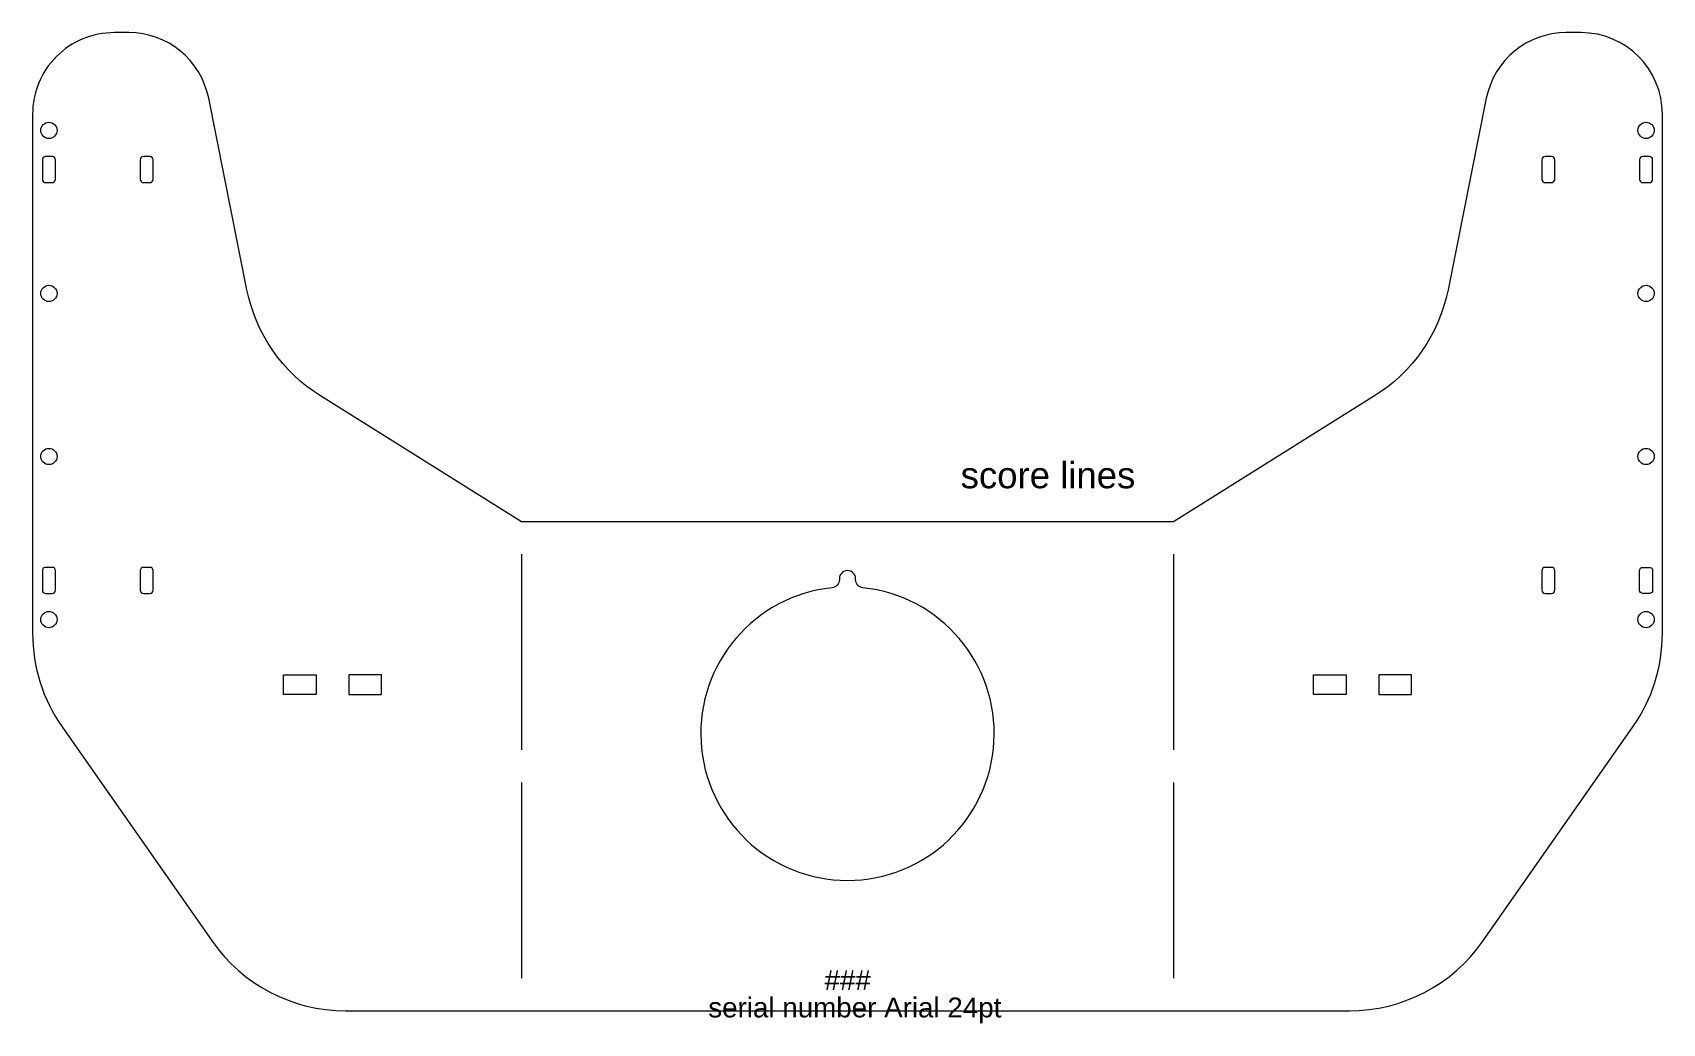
# Model space of a CAD drawing. Header units: millimetres. Extents: x -288 to 276, y -577 to 587.
# Drawn here: x -264 to 236, y -216 to 88 of the extents above; entities that cross this region are included whole.
import ezdxf
from ezdxf.lldxf.tags import DXFTag

# ---------------------------------------------------------------- set-up
doc = ezdxf.new("R2010")
doc.units = ezdxf.units.MM
doc.header["$MEASUREMENT"] = 0
doc.layers.add('3mm Poly Shell', color=7, linetype='Continuous')
doc.styles.add('0', font='arial.ttf', dxfattribs={"height": 1})
tags = doc.linetypes.add('New Line1', pattern=[0.8, 0.5, -0.3]).pattern_tags.tags
tags[6:7] = [DXFTag(74, 4), DXFTag(75, 0), DXFTag(340, '0'), DXFTag(46, 1.0), DXFTag(50, 0.0), DXFTag(44, 0.0), DXFTag(45, 0.0)]
tags[4:5] = [DXFTag(74, 4), DXFTag(75, 0), DXFTag(340, '0'), DXFTag(46, 1.0), DXFTag(50, 0.0), DXFTag(44, 0.0), DXFTag(45, 0.0)]
tags = doc.linetypes.add('New Line2', pattern=[0.8, 0.5, -0.3]).pattern_tags.tags
tags[6:7] = [DXFTag(74, 4), DXFTag(75, 0), DXFTag(340, '0'), DXFTag(46, 1.0), DXFTag(50, 0.0), DXFTag(44, 0.0), DXFTag(45, 0.0)]
tags[4:5] = [DXFTag(74, 4), DXFTag(75, 0), DXFTag(340, '0'), DXFTag(46, 1.0), DXFTag(50, 0.0), DXFTag(44, 0.0), DXFTag(45, 0.0)]
tags = doc.linetypes.add('New Line3', pattern=[0.8, 0.5, -0.3]).pattern_tags.tags
tags[6:7] = [DXFTag(74, 4), DXFTag(75, 0), DXFTag(340, '0'), DXFTag(46, 1.0), DXFTag(50, 0.0), DXFTag(44, 0.0), DXFTag(45, 0.0)]
tags[4:5] = [DXFTag(74, 4), DXFTag(75, 0), DXFTag(340, '0'), DXFTag(46, 1.0), DXFTag(50, 0.0), DXFTag(44, 0.0), DXFTag(45, 0.0)]
tags = doc.linetypes.add('New Line4', pattern=[0.8, 0.5, -0.3]).pattern_tags.tags
tags[6:7] = [DXFTag(74, 4), DXFTag(75, 0), DXFTag(340, '0'), DXFTag(46, 1.0), DXFTag(50, 0.0), DXFTag(44, 0.0), DXFTag(45, 0.0)]
tags[4:5] = [DXFTag(74, 4), DXFTag(75, 0), DXFTag(340, '0'), DXFTag(46, 1.0), DXFTag(50, 0.0), DXFTag(44, 0.0), DXFTag(45, 0.0)]

msp = doc.modelspace()

# ---------------------------------------------------------------- linework, layer by layer
at = {"layer": '3mm Poly Shell', "color": 250, "lineweight": 9}
for points, knots in [([(235.6864, 62.7004), (235.6864, 62.7004), (235.6864, -96.5386), (235.6864, -96.5386), (235.6864, -96.5386), (235.6864, -106.7972), (232.531, -116.8076), (226.648, -125.2118), (226.648, -125.2118), (226.648, -125.2118), (180.6153, -190.9729), (180.6153, -190.9729), (180.6153, -190.9729), (171.2588, -204.3392), (155.9693, -212.2998), (139.6537, -212.2998), (139.6537, -212.2998), (139.6537, -212.2998), (-14.3136, -212.2998), (-14.3136, -212.2998), (-14.3136, -212.2998), (-14.3136, -212.2998), (-168.2808, -212.2998), (-168.2808, -212.2998), (-168.2808, -212.2998), (-184.5965, -212.2998), (-199.8859, -204.3392), (-209.2424, -190.9729), (-209.2424, -190.9729), (-209.2424, -190.9729), (-255.2752, -125.2118), (-255.2752, -125.2118), (-255.2752, -125.2118), (-261.1581, -116.8076), (-264.3136, -106.7972), (-264.3136, -96.5386), (-264.3136, -96.5386), (-264.3136, -96.5386), (-264.3136, 62.7002), (-264.3136, 62.7002), (-264.3136, 62.7002), (-264.3136, 69.3307), (-261.6796, 75.6895), (-256.9912, 80.3779), (-256.9912, 80.3779), (-252.3028, 85.0663), (-245.944, 87.7002), (-239.3136, 87.7002), (-239.3136, 87.7002), (-239.3136, 87.7002), (-234.8087, 87.7002), (-234.8087, 87.7002), (-234.8087, 87.7002), (-222.8916, 87.7002), (-212.6313, 79.2888), (-210.2941, 67.6032), (-210.2941, 67.6032), (-210.2941, 67.6032), (-198.5452, 8.8585), (-198.5452, 8.8585), (-198.5452, 8.8585), (-195.8445, -4.6451), (-187.6939, -16.437), (-176.0161, -23.7357), (-176.0161, -23.7357), (-176.0161, -23.7357), (-114.3136, -62.2998), (-114.3136, -62.2998), (-114.3136, -62.2998), (-114.3136, -62.2998), (85.6864, -62.2998), (85.6864, -62.2998), (85.6864, -62.2998), (85.6864, -62.2998), (147.389, -23.7357), (147.389, -23.7357), (147.389, -23.7357), (159.0668, -16.437), (167.2174, -4.6451), (169.9181, 8.8585), (169.9181, 8.8585), (169.9181, 8.8585), (181.667, 67.6032), (181.667, 67.6032), (181.667, 67.6032), (184.0041, 79.2888), (194.2645, 87.7002), (206.1815, 87.7002), (206.1815, 87.7002), (206.1815, 87.7002), (210.6864, 87.7002), (210.6864, 87.7002), (210.6864, 87.7002), (224.4935, 87.7002), (235.6864, 76.5074), (235.6864, 62.7004)], [0, 0, 0, 0, 0.04, 0.04, 0.04, 0.04, 0.08, 0.08, 0.08, 0.08, 0.12, 0.12, 0.12, 0.12, 0.16, 0.16, 0.16, 0.16, 0.2, 0.2, 0.2, 0.2, 0.24, 0.24, 0.24, 0.24, 0.28, 0.28, 0.28, 0.28, 0.32, 0.32, 0.32, 0.32, 0.36, 0.36, 0.36, 0.36, 0.4, 0.4, 0.4, 0.4, 0.44, 0.44, 0.44, 0.44, 0.48, 0.48, 0.48, 0.48, 0.52, 0.52, 0.52, 0.52, 0.56, 0.56, 0.56, 0.56, 0.6, 0.6, 0.6, 0.6, 0.64, 0.64, 0.64, 0.64, 0.68, 0.68, 0.68, 0.68, 0.72, 0.72, 0.72, 0.72, 0.76, 0.76, 0.76, 0.76, 0.8, 0.8, 0.8, 0.8, 0.84, 0.84, 0.84, 0.84, 0.88, 0.88, 0.88, 0.88, 0.92, 0.92, 0.92, 0.92, 1, 1, 1, 1]), ([(-256.8136, 57.7002), (-256.8136, 56.3195), (-257.9328, 55.2003), (-259.3136, 55.2002), (-259.3136, 55.2002), (-260.6943, 55.2002), (-261.8136, 56.3195), (-261.8136, 57.7002), (-261.8136, 57.7002), (-261.8136, 59.081), (-260.6943, 60.2002), (-259.3136, 60.2002), (-259.3136, 60.2002), (-257.9329, 60.2003), (-256.8136, 59.081), (-256.8136, 57.7003)], [0, 0, 0, 0, 0.2, 0.2, 0.2, 0.2, 0.4, 0.4, 0.4, 0.4, 0.6, 0.6, 0.6, 0.6, 1, 1, 1, 1]), ([(233.1864, 57.7002), (233.1864, 56.3195), (232.0672, 55.2003), (230.6864, 55.2002), (230.6864, 55.2002), (229.3057, 55.2002), (228.1864, 56.3195), (228.1864, 57.7002), (228.1864, 57.7002), (228.1864, 59.081), (229.3057, 60.2002), (230.6864, 60.2002), (230.6864, 60.2002), (232.0671, 60.2003), (233.1864, 59.081), (233.1864, 57.7003)], [0, 0, 0, 0, 0.2, 0.2, 0.2, 0.2, 0.4, 0.4, 0.4, 0.4, 0.6, 0.6, 0.6, 0.6, 1, 1, 1, 1]), ([(-257.3136, 48.7003), (-257.3136, 48.7003), (-257.3136, 42.7002), (-257.3136, 42.7002), (-257.3136, 42.7002), (-257.3136, 42.435), (-257.4189, 42.1807), (-257.6065, 41.9931), (-257.6065, 41.9931), (-257.794, 41.8056), (-258.0483, 41.7002), (-258.3136, 41.7002), (-258.3136, 41.7002), (-258.3136, 41.7002), (-260.3136, 41.7002), (-260.3136, 41.7002), (-260.3136, 41.7002), (-260.5788, 41.7002), (-260.8331, 41.8056), (-261.0207, 41.9931), (-261.0207, 41.9931), (-261.2082, 42.1807), (-261.3136, 42.435), (-261.3136, 42.7002), (-261.3136, 42.7002), (-261.3136, 42.7002), (-261.3136, 48.7002), (-261.3136, 48.7002), (-261.3136, 48.7002), (-261.3136, 48.9655), (-261.2082, 49.2198), (-261.0207, 49.4074), (-261.0207, 49.4074), (-260.8331, 49.5949), (-260.5788, 49.7002), (-260.3136, 49.7002), (-260.3136, 49.7002), (-260.3136, 49.7002), (-258.3136, 49.7002), (-258.3136, 49.7002), (-258.3136, 49.7002), (-257.7613, 49.7002), (-257.3136, 49.2525), (-257.3136, 48.7003)], [0, 0, 0, 0, 0.08333333, 0.08333333, 0.08333333, 0.08333333, 0.16666667, 0.16666667, 0.16666667, 0.16666667, 0.25, 0.25, 0.25, 0.25, 0.33333333, 0.33333333, 0.33333333, 0.33333333, 0.41666667, 0.41666667, 0.41666667, 0.41666667, 0.5, 0.5, 0.5, 0.5, 0.58333333, 0.58333333, 0.58333333, 0.58333333, 0.66666667, 0.66666667, 0.66666667, 0.66666667, 0.75, 0.75, 0.75, 0.75, 0.83333333, 0.83333333, 0.83333333, 0.83333333, 1, 1, 1, 1]), ([(-227.3136, 48.7003), (-227.3136, 48.7003), (-227.3136, 42.7002), (-227.3136, 42.7002), (-227.3136, 42.7002), (-227.3136, 42.435), (-227.4189, 42.1807), (-227.6065, 41.9931), (-227.6065, 41.9931), (-227.794, 41.8056), (-228.0483, 41.7002), (-228.3136, 41.7002), (-228.3136, 41.7002), (-228.3136, 41.7002), (-230.3136, 41.7002), (-230.3136, 41.7002), (-230.3136, 41.7002), (-230.5788, 41.7002), (-230.8331, 41.8056), (-231.0207, 41.9931), (-231.0207, 41.9931), (-231.2082, 42.1807), (-231.3136, 42.435), (-231.3136, 42.7002), (-231.3136, 42.7002), (-231.3136, 42.7002), (-231.3136, 48.7002), (-231.3136, 48.7002), (-231.3136, 48.7002), (-231.3136, 48.9655), (-231.2082, 49.2198), (-231.0207, 49.4074), (-231.0207, 49.4074), (-230.8331, 49.5949), (-230.5788, 49.7002), (-230.3136, 49.7002), (-230.3136, 49.7002), (-230.3136, 49.7002), (-228.3136, 49.7002), (-228.3136, 49.7002), (-228.3136, 49.7002), (-227.7613, 49.7002), (-227.3136, 49.2525), (-227.3136, 48.7003)], [0, 0, 0, 0, 0.08333333, 0.08333333, 0.08333333, 0.08333333, 0.16666667, 0.16666667, 0.16666667, 0.16666667, 0.25, 0.25, 0.25, 0.25, 0.33333333, 0.33333333, 0.33333333, 0.33333333, 0.41666667, 0.41666667, 0.41666667, 0.41666667, 0.5, 0.5, 0.5, 0.5, 0.58333333, 0.58333333, 0.58333333, 0.58333333, 0.66666667, 0.66666667, 0.66666667, 0.66666667, 0.75, 0.75, 0.75, 0.75, 0.83333333, 0.83333333, 0.83333333, 0.83333333, 1, 1, 1, 1]), ([(202.6864, 48.7003), (202.6864, 48.7003), (202.6864, 42.7002), (202.6864, 42.7002), (202.6864, 42.7002), (202.6864, 42.435), (202.5811, 42.1807), (202.3935, 41.9931), (202.3935, 41.9931), (202.206, 41.8056), (201.9517, 41.7002), (201.6864, 41.7002), (201.6864, 41.7002), (201.6864, 41.7002), (199.6864, 41.7002), (199.6864, 41.7002), (199.6864, 41.7002), (199.4212, 41.7002), (199.1669, 41.8056), (198.9793, 41.9931), (198.9793, 41.9931), (198.7918, 42.1807), (198.6864, 42.435), (198.6864, 42.7002), (198.6864, 42.7002), (198.6864, 42.7002), (198.6864, 48.7002), (198.6864, 48.7002), (198.6864, 48.7002), (198.6864, 48.9655), (198.7918, 49.2198), (198.9793, 49.4074), (198.9793, 49.4074), (199.1669, 49.5949), (199.4212, 49.7002), (199.6864, 49.7002), (199.6864, 49.7002), (199.6864, 49.7002), (201.6864, 49.7002), (201.6864, 49.7002), (201.6864, 49.7002), (202.2387, 49.7002), (202.6864, 49.2525), (202.6864, 48.7003)], [0, 0, 0, 0, 0.08333333, 0.08333333, 0.08333333, 0.08333333, 0.16666667, 0.16666667, 0.16666667, 0.16666667, 0.25, 0.25, 0.25, 0.25, 0.33333333, 0.33333333, 0.33333333, 0.33333333, 0.41666667, 0.41666667, 0.41666667, 0.41666667, 0.5, 0.5, 0.5, 0.5, 0.58333333, 0.58333333, 0.58333333, 0.58333333, 0.66666667, 0.66666667, 0.66666667, 0.66666667, 0.75, 0.75, 0.75, 0.75, 0.83333333, 0.83333333, 0.83333333, 0.83333333, 1, 1, 1, 1]), ([(232.6864, 48.7003), (232.6864, 48.7003), (232.6864, 42.7002), (232.6864, 42.7002), (232.6864, 42.7002), (232.6864, 42.435), (232.5811, 42.1807), (232.3935, 41.9931), (232.3935, 41.9931), (232.206, 41.8056), (231.9517, 41.7002), (231.6864, 41.7002), (231.6864, 41.7002), (231.6864, 41.7002), (229.6864, 41.7002), (229.6864, 41.7002), (229.6864, 41.7002), (229.4212, 41.7002), (229.1669, 41.8056), (228.9793, 41.9931), (228.9793, 41.9931), (228.7918, 42.1807), (228.6864, 42.435), (228.6864, 42.7002), (228.6864, 42.7002), (228.6864, 42.7002), (228.6864, 48.7002), (228.6864, 48.7002), (228.6864, 48.7002), (228.6864, 48.9655), (228.7918, 49.2198), (228.9793, 49.4074), (228.9793, 49.4074), (229.1669, 49.5949), (229.4212, 49.7002), (229.6864, 49.7002), (229.6864, 49.7002), (229.6864, 49.7002), (231.6864, 49.7002), (231.6864, 49.7002), (231.6864, 49.7002), (232.2387, 49.7002), (232.6864, 49.2525), (232.6864, 48.7003)], [0, 0, 0, 0, 0.08333333, 0.08333333, 0.08333333, 0.08333333, 0.16666667, 0.16666667, 0.16666667, 0.16666667, 0.25, 0.25, 0.25, 0.25, 0.33333333, 0.33333333, 0.33333333, 0.33333333, 0.41666667, 0.41666667, 0.41666667, 0.41666667, 0.5, 0.5, 0.5, 0.5, 0.58333333, 0.58333333, 0.58333333, 0.58333333, 0.66666667, 0.66666667, 0.66666667, 0.66666667, 0.75, 0.75, 0.75, 0.75, 0.83333333, 0.83333333, 0.83333333, 0.83333333, 1, 1, 1, 1]), ([(-256.8136, 7.7002), (-256.8136, 6.3195), (-257.9328, 5.2003), (-259.3136, 5.2002), (-259.3136, 5.2002), (-260.6943, 5.2002), (-261.8136, 6.3195), (-261.8136, 7.7002), (-261.8136, 7.7002), (-261.8136, 9.081), (-260.6943, 10.2002), (-259.3136, 10.2002), (-259.3136, 10.2002), (-257.9329, 10.2003), (-256.8136, 9.081), (-256.8136, 7.7003)], [0, 0, 0, 0, 0.2, 0.2, 0.2, 0.2, 0.4, 0.4, 0.4, 0.4, 0.6, 0.6, 0.6, 0.6, 1, 1, 1, 1]), ([(233.1864, 7.7002), (233.1864, 6.3195), (232.0672, 5.2003), (230.6864, 5.2002), (230.6864, 5.2002), (229.3057, 5.2002), (228.1864, 6.3195), (228.1864, 7.7002), (228.1864, 7.7002), (228.1864, 9.081), (229.3057, 10.2002), (230.6864, 10.2002), (230.6864, 10.2002), (232.0671, 10.2003), (233.1864, 9.081), (233.1864, 7.7003)], [0, 0, 0, 0, 0.2, 0.2, 0.2, 0.2, 0.4, 0.4, 0.4, 0.4, 0.6, 0.6, 0.6, 0.6, 1, 1, 1, 1]), ([(-256.8136, -42.2998), (-256.8136, -43.6805), (-257.9328, -44.7997), (-259.3136, -44.7998), (-259.3136, -44.7998), (-260.6943, -44.7998), (-261.8136, -43.6805), (-261.8136, -42.2998), (-261.8136, -42.2998), (-261.8136, -40.919), (-260.6943, -39.7998), (-259.3136, -39.7998), (-259.3136, -39.7998), (-257.9329, -39.7997), (-256.8136, -40.919), (-256.8136, -42.2997)], [0, 0, 0, 0, 0.2, 0.2, 0.2, 0.2, 0.4, 0.4, 0.4, 0.4, 0.6, 0.6, 0.6, 0.6, 1, 1, 1, 1]), ([(233.1864, -42.2998), (233.1864, -43.6805), (232.0672, -44.7997), (230.6864, -44.7998), (230.6864, -44.7998), (229.3057, -44.7998), (228.1864, -43.6805), (228.1864, -42.2998), (228.1864, -42.2998), (228.1864, -40.919), (229.3057, -39.7998), (230.6864, -39.7998), (230.6864, -39.7998), (232.0671, -39.7997), (233.1864, -40.919), (233.1864, -42.2997)], [0, 0, 0, 0, 0.2, 0.2, 0.2, 0.2, 0.4, 0.4, 0.4, 0.4, 0.6, 0.6, 0.6, 0.6, 1, 1, 1, 1]), ([(-257.3136, -77.2997), (-257.3136, -77.2997), (-257.3136, -83.2998), (-257.3136, -83.2998), (-257.3136, -83.2998), (-257.3136, -83.565), (-257.4189, -83.8193), (-257.6065, -84.0069), (-257.6065, -84.0069), (-257.794, -84.1944), (-258.0483, -84.2998), (-258.3136, -84.2998), (-258.3136, -84.2998), (-258.3136, -84.2998), (-260.3136, -84.2998), (-260.3136, -84.2998), (-260.3136, -84.2998), (-260.5788, -84.2998), (-260.8331, -84.1944), (-261.0207, -84.0069), (-261.0207, -84.0069), (-261.2082, -83.8193), (-261.3136, -83.565), (-261.3136, -83.2998), (-261.3136, -83.2998), (-261.3136, -83.2998), (-261.3136, -77.2998), (-261.3136, -77.2998), (-261.3136, -77.2998), (-261.3136, -77.0345), (-261.2082, -76.7802), (-261.0207, -76.5926), (-261.0207, -76.5926), (-260.8331, -76.4051), (-260.5788, -76.2998), (-260.3136, -76.2998), (-260.3136, -76.2998), (-260.3136, -76.2998), (-258.3136, -76.2998), (-258.3136, -76.2998), (-258.3136, -76.2998), (-257.7613, -76.2998), (-257.3136, -76.7475), (-257.3136, -77.2997)], [0, 0, 0, 0, 0.08333333, 0.08333333, 0.08333333, 0.08333333, 0.16666667, 0.16666667, 0.16666667, 0.16666667, 0.25, 0.25, 0.25, 0.25, 0.33333333, 0.33333333, 0.33333333, 0.33333333, 0.41666667, 0.41666667, 0.41666667, 0.41666667, 0.5, 0.5, 0.5, 0.5, 0.58333333, 0.58333333, 0.58333333, 0.58333333, 0.66666667, 0.66666667, 0.66666667, 0.66666667, 0.75, 0.75, 0.75, 0.75, 0.83333333, 0.83333333, 0.83333333, 0.83333333, 1, 1, 1, 1]), ([(-227.3136, -77.2997), (-227.3136, -77.2997), (-227.3136, -83.2998), (-227.3136, -83.2998), (-227.3136, -83.2998), (-227.3136, -83.565), (-227.4189, -83.8193), (-227.6065, -84.0069), (-227.6065, -84.0069), (-227.794, -84.1944), (-228.0483, -84.2998), (-228.3136, -84.2998), (-228.3136, -84.2998), (-228.3136, -84.2998), (-230.3136, -84.2998), (-230.3136, -84.2998), (-230.3136, -84.2998), (-230.5788, -84.2998), (-230.8331, -84.1944), (-231.0207, -84.0069), (-231.0207, -84.0069), (-231.2082, -83.8193), (-231.3136, -83.565), (-231.3136, -83.2998), (-231.3136, -83.2998), (-231.3136, -83.2998), (-231.3136, -77.2998), (-231.3136, -77.2998), (-231.3136, -77.2998), (-231.3136, -77.0345), (-231.2082, -76.7802), (-231.0207, -76.5926), (-231.0207, -76.5926), (-230.8331, -76.4051), (-230.5788, -76.2998), (-230.3136, -76.2998), (-230.3136, -76.2998), (-230.3136, -76.2998), (-228.3136, -76.2998), (-228.3136, -76.2998), (-228.3136, -76.2998), (-227.7613, -76.2998), (-227.3136, -76.7475), (-227.3136, -77.2997)], [0, 0, 0, 0, 0.08333333, 0.08333333, 0.08333333, 0.08333333, 0.16666667, 0.16666667, 0.16666667, 0.16666667, 0.25, 0.25, 0.25, 0.25, 0.33333333, 0.33333333, 0.33333333, 0.33333333, 0.41666667, 0.41666667, 0.41666667, 0.41666667, 0.5, 0.5, 0.5, 0.5, 0.58333333, 0.58333333, 0.58333333, 0.58333333, 0.66666667, 0.66666667, 0.66666667, 0.66666667, 0.75, 0.75, 0.75, 0.75, 0.83333333, 0.83333333, 0.83333333, 0.83333333, 1, 1, 1, 1]), ([(-19.0506, -82.5498), (-17.7787, -82.4151), (-16.8136, -81.3425), (-16.8136, -80.0636), (-16.8136, -80.0636), (-16.8136, -80.0636), (-16.8136, -79.7998), (-16.8136, -79.7998), (-16.8136, -79.7998), (-16.8136, -79.1367), (-16.5502, -78.5008), (-16.0813, -78.032), (-16.0813, -78.032), (-15.6125, -77.5631), (-14.9766, -77.2998), (-14.3136, -77.2998), (-14.3136, -77.2998), (-12.9329, -77.2998), (-11.8136, -78.419), (-11.8136, -79.7997), (-11.8136, -79.7997), (-11.8136, -79.7997), (-11.8136, -80.0636), (-11.8136, -80.0636), (-11.8136, -80.0636), (-11.8136, -81.3425), (-10.8485, -82.4151), (-9.5767, -82.5498), (-9.5767, -82.5498), (14.2215, -85.0688), (31.8852, -105.7735), (30.6239, -129.6714), (30.6239, -129.6714), (29.3626, -153.5693), (9.6177, -172.2997), (-14.3134, -172.2998), (-14.3134, -172.2998), (-38.2446, -172.2998), (-57.9896, -153.5695), (-59.251, -129.6716), (-59.251, -129.6716), (-60.5124, -105.7738), (-42.8488, -85.069), (-19.0506, -82.5498)], [0, 0, 0, 0, 0.08333333, 0.08333333, 0.08333333, 0.08333333, 0.16666667, 0.16666667, 0.16666667, 0.16666667, 0.25, 0.25, 0.25, 0.25, 0.33333333, 0.33333333, 0.33333333, 0.33333333, 0.41666667, 0.41666667, 0.41666667, 0.41666667, 0.5, 0.5, 0.5, 0.5, 0.58333333, 0.58333333, 0.58333333, 0.58333333, 0.66666667, 0.66666667, 0.66666667, 0.66666667, 0.75, 0.75, 0.75, 0.75, 0.83333333, 0.83333333, 0.83333333, 0.83333333, 1, 1, 1, 1]), ([(202.6864, -77.2997), (202.6864, -77.2997), (202.6864, -83.2998), (202.6864, -83.2998), (202.6864, -83.2998), (202.6864, -83.565), (202.5811, -83.8193), (202.3935, -84.0069), (202.3935, -84.0069), (202.206, -84.1944), (201.9517, -84.2998), (201.6864, -84.2998), (201.6864, -84.2998), (201.6864, -84.2998), (199.6864, -84.2998), (199.6864, -84.2998), (199.6864, -84.2998), (199.4212, -84.2998), (199.1669, -84.1944), (198.9793, -84.0069), (198.9793, -84.0069), (198.7918, -83.8193), (198.6864, -83.565), (198.6864, -83.2998), (198.6864, -83.2998), (198.6864, -83.2998), (198.6864, -77.2998), (198.6864, -77.2998), (198.6864, -77.2998), (198.6864, -77.0345), (198.7918, -76.7802), (198.9793, -76.5926), (198.9793, -76.5926), (199.1669, -76.4051), (199.4212, -76.2998), (199.6864, -76.2998), (199.6864, -76.2998), (199.6864, -76.2998), (201.6864, -76.2998), (201.6864, -76.2998), (201.6864, -76.2998), (202.2387, -76.2998), (202.6864, -76.7475), (202.6864, -77.2997)], [0, 0, 0, 0, 0.08333333, 0.08333333, 0.08333333, 0.08333333, 0.16666667, 0.16666667, 0.16666667, 0.16666667, 0.25, 0.25, 0.25, 0.25, 0.33333333, 0.33333333, 0.33333333, 0.33333333, 0.41666667, 0.41666667, 0.41666667, 0.41666667, 0.5, 0.5, 0.5, 0.5, 0.58333333, 0.58333333, 0.58333333, 0.58333333, 0.66666667, 0.66666667, 0.66666667, 0.66666667, 0.75, 0.75, 0.75, 0.75, 0.83333333, 0.83333333, 0.83333333, 0.83333333, 1, 1, 1, 1]), ([(232.6864, -77.2997), (232.6864, -76.7475), (232.2387, -76.2998), (231.6864, -76.2998), (231.6864, -76.2998), (231.6864, -76.2998), (229.6864, -76.2998), (229.6864, -76.2998), (229.6864, -76.2998), (229.4212, -76.2998), (229.1669, -76.4051), (228.9793, -76.5926), (228.9793, -76.5926), (228.7918, -76.7802), (228.6864, -77.0345), (228.6864, -77.2998), (228.6864, -77.2998), (228.6864, -77.2998), (228.6864, -83.2998), (228.6864, -83.2998), (228.6864, -83.2998), (228.6864, -83.565), (228.7918, -83.8193), (228.9793, -84.0069), (228.9793, -84.0069), (229.1669, -84.1944), (229.4212, -84.2998), (229.6864, -84.2998), (229.6864, -84.2998), (229.6864, -84.2998), (231.6864, -84.2998), (231.6864, -84.2998), (231.6864, -84.2998), (231.9517, -84.2998), (232.206, -84.1944), (232.3935, -84.0069), (232.3935, -84.0069), (232.5811, -83.8193), (232.6864, -83.565), (232.6864, -83.2998), (232.6864, -83.2998), (232.6864, -83.2998), (232.6864, -77.2997), (232.6864, -77.2997)], [0, 0, 0, 0, 0.08333333, 0.08333333, 0.08333333, 0.08333333, 0.16666667, 0.16666667, 0.16666667, 0.16666667, 0.25, 0.25, 0.25, 0.25, 0.33333333, 0.33333333, 0.33333333, 0.33333333, 0.41666667, 0.41666667, 0.41666667, 0.41666667, 0.5, 0.5, 0.5, 0.5, 0.58333333, 0.58333333, 0.58333333, 0.58333333, 0.66666667, 0.66666667, 0.66666667, 0.66666667, 0.75, 0.75, 0.75, 0.75, 0.83333333, 0.83333333, 0.83333333, 0.83333333, 1, 1, 1, 1]), ([(-256.8136, -92.2998), (-256.8136, -93.6805), (-257.9328, -94.7997), (-259.3136, -94.7998), (-259.3136, -94.7998), (-260.6943, -94.7998), (-261.8136, -93.6805), (-261.8136, -92.2998), (-261.8136, -92.2998), (-261.8136, -90.919), (-260.6943, -89.7998), (-259.3136, -89.7998), (-259.3136, -89.7998), (-257.9329, -89.7997), (-256.8136, -90.919), (-256.8136, -92.2997)], [0, 0, 0, 0, 0.2, 0.2, 0.2, 0.2, 0.4, 0.4, 0.4, 0.4, 0.6, 0.6, 0.6, 0.6, 1, 1, 1, 1]), ([(233.1864, -92.2998), (233.1864, -93.6805), (232.0672, -94.7997), (230.6864, -94.7998), (230.6864, -94.7998), (229.3057, -94.7998), (228.1864, -93.6805), (228.1864, -92.2998), (228.1864, -92.2998), (228.1864, -90.919), (229.3057, -89.7998), (230.6864, -89.7998), (230.6864, -89.7998), (232.0671, -89.7997), (233.1864, -90.919), (233.1864, -92.2997)], [0, 0, 0, 0, 0.2, 0.2, 0.2, 0.2, 0.4, 0.4, 0.4, 0.4, 0.6, 0.6, 0.6, 0.6, 1, 1, 1, 1]), ([(-177.3136, -115.2998), (-177.3136, -115.2998), (-177.3136, -109.2998), (-177.3136, -109.2998), (-177.3136, -109.2998), (-177.3136, -109.2998), (-187.3136, -109.2998), (-187.3136, -109.2998), (-187.3136, -109.2998), (-187.3136, -109.2998), (-187.3136, -115.2998), (-187.3136, -115.2998), (-187.3136, -115.2998), (-187.3136, -115.2998), (-177.3136, -115.2998), (-177.3136, -115.2998)], [0, 0, 0, 0, 0.2, 0.2, 0.2, 0.2, 0.4, 0.4, 0.4, 0.4, 0.6, 0.6, 0.6, 0.6, 1, 1, 1, 1]), ([(-167.3136, -115.2998), (-167.3136, -115.2998), (-167.3136, -109.2998), (-167.3136, -109.2998), (-167.3136, -109.2998), (-167.3136, -109.2998), (-157.3136, -109.2998), (-157.3136, -109.2998), (-157.3136, -109.2998), (-157.3136, -109.2998), (-157.3136, -115.2998), (-157.3136, -115.2998), (-157.3136, -115.2998), (-157.3136, -115.2998), (-167.3136, -115.2998), (-167.3136, -115.2998)], [0, 0, 0, 0, 0.2, 0.2, 0.2, 0.2, 0.4, 0.4, 0.4, 0.4, 0.6, 0.6, 0.6, 0.6, 1, 1, 1, 1]), ([(138.6864, -115.2998), (138.6864, -115.2998), (138.6864, -109.2998), (138.6864, -109.2998), (138.6864, -109.2998), (138.6864, -109.2998), (128.6864, -109.2998), (128.6864, -109.2998), (128.6864, -109.2998), (128.6864, -109.2998), (128.6864, -115.2998), (128.6864, -115.2998), (128.6864, -115.2998), (128.6864, -115.2998), (138.6864, -115.2998), (138.6864, -115.2998)], [0, 0, 0, 0, 0.2, 0.2, 0.2, 0.2, 0.4, 0.4, 0.4, 0.4, 0.6, 0.6, 0.6, 0.6, 1, 1, 1, 1]), ([(148.6864, -115.2998), (148.6864, -115.2998), (148.6864, -109.2998), (148.6864, -109.2998), (148.6864, -109.2998), (148.6864, -109.2998), (158.6864, -109.2998), (158.6864, -109.2998), (158.6864, -109.2998), (158.6864, -109.2998), (158.6864, -115.2998), (158.6864, -115.2998), (158.6864, -115.2998), (158.6864, -115.2998), (148.6864, -115.2998), (148.6864, -115.2998)], [0, 0, 0, 0, 0.2, 0.2, 0.2, 0.2, 0.4, 0.4, 0.4, 0.4, 0.6, 0.6, 0.6, 0.6, 1, 1, 1, 1])]:
    msp.add_open_spline(points, degree=3, knots=knots, dxfattribs=at)
at = {"layer": '3mm Poly Shell', "color": 240, "linetype": 'New Line1', "lineweight": 9}
msp.add_open_spline([(-114.3136, -72.2998), (-114.3136, -72.2998), (-114.3136, -132.2998), (-114.3136, -132.2998)], degree=3, dxfattribs=at)
at = {"layer": '3mm Poly Shell', "color": 240, "linetype": 'New Line3', "lineweight": 9}
msp.add_open_spline([(85.6864, -72.2998), (85.6864, -72.2998), (85.6864, -132.2998), (85.6864, -132.2998)], degree=3, dxfattribs=at)
at = {"layer": '3mm Poly Shell', "color": 240, "linetype": 'New Line2', "lineweight": 9}
msp.add_open_spline([(-114.3136, -142.2998), (-114.3136, -142.2998), (-114.3136, -202.2998), (-114.3136, -202.2998)], degree=3, dxfattribs=at)
at = {"layer": '3mm Poly Shell', "color": 240, "linetype": 'New Line4', "lineweight": 9}
msp.add_open_spline([(85.6864, -142.2998), (85.6864, -142.2998), (85.6864, -202.2998), (85.6864, -202.2998)], degree=3, dxfattribs=at)

# ---------------------------------------------------------------- texts
at = {"layer": '3mm Poly Shell', "color": 240, "style": '0', "oblique": -0.000002}
msp.add_text('score lines', height=8.026344, dxfattribs=at).set_placement((20.4002, -52.047))
at = {"layer": '3mm Poly Shell', "color": 140, "style": '0', "oblique": -0.000002}
for s, height, p in [('###', 6.09602, (-21.3594, -205.9498)), ('serial number Arial 24pt', 6.096024, (-57.0293, -214.3213))]:
    msp.add_text(s, height=height, dxfattribs=at).set_placement(p)

doc.saveas('drawing.dxf')
